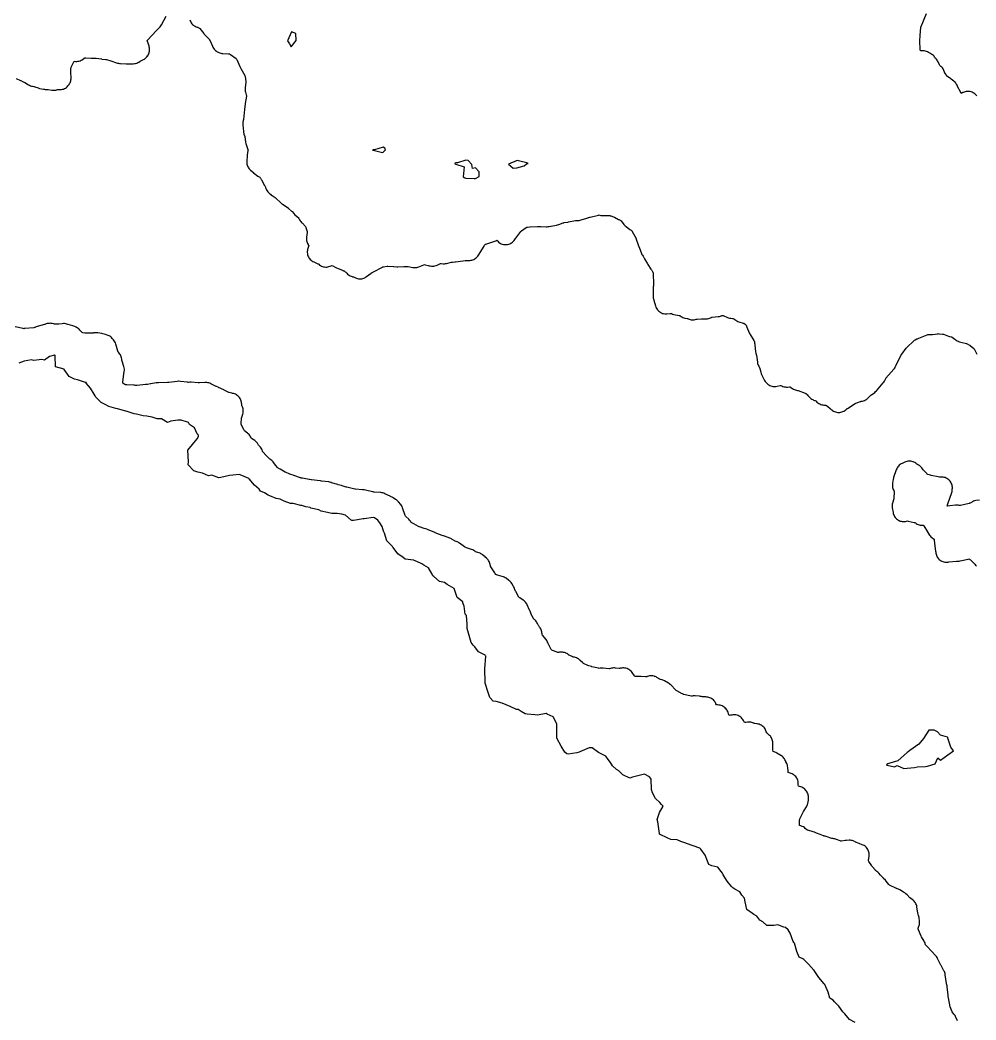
# Model space of a CAD drawing. Header units: millimetres. Extents: x 0 to 600, y 0 to 900.
# Drawn here: x 456.2 to 504.8, y 259.2 to 310 of the extents above; entities that cross this region are included whole.
import ezdxf

# ---------------------------------------------------------------- set-up
doc = ezdxf.new("R2010")
doc.units = ezdxf.units.MM
doc.layers.add('CORTE', color=1, linetype='Continuous')
doc.layers.add('GRABADO', color=5, linetype='Continuous')

msp = doc.modelspace()

# ---------------------------------------------------------------- linework, layer by layer
at = {"layer": 'CORTE'}
for points in [[(470.229, 308.976), (470.218, 309.331), (470.004, 309.404), (469.797, 308.957), (469.893, 308.809), (469.977, 308.653), (470.229, 308.976)], [(474.159, 303.401), (474.554, 303.292), (474.645, 303.277), (474.785, 303.411), (474.739, 303.504), (474.663, 303.54), (474.226, 303.412), (474.159, 303.416), (474.124, 303.403), (474.159, 303.401)], [(479.543, 302.05), (479.543, 302.297), (479.351, 302.496), (479.206, 302.463), (479.165, 302.665), (478.987, 302.862), (478.857, 302.888), (478.44, 302.753), (478.351, 302.747), (478.291, 302.713), (478.315, 302.704), (478.361, 302.676), (478.775, 302.546), (478.737, 302.039), (478.811, 301.981), (478.86, 301.974), (479.281, 301.951), (479.357, 301.948), (479.543, 302.05)], [(481.27, 302.481), (481.453, 302.492), (481.829, 302.602), (481.955, 302.705), (482.033, 302.724), (482.032, 302.725), (481.968, 302.745), (481.611, 302.839), (481.475, 302.862), (481.035, 302.678), (481.27, 302.481)]]:
    msp.add_lwpolyline(points, close=True, dxfattribs=at)
msp.add_lwpolyline([(498.679, 259.044), (498.388, 259.202), (498.139, 259.479), (498.096, 259.533), (498.044, 259.592), (497.837, 259.883), (497.619, 260.094), (497.547, 260.174), (497.381, 260.286), (497.295, 260.593), (497.127, 260.978), (497.109, 260.99), (497.091, 261.016), (496.83, 261.331), (496.585, 261.689), (496.581, 261.703), (496.575, 261.708), (496.304, 262.006), (496.054, 262.247), (496.013, 262.283), (495.828, 262.358), (495.703, 262.646), (495.578, 263.077), (495.555, 263.109), (495.515, 263.161), (495.367, 263.579), (495.263, 263.757), (495.126, 263.873), (495.037, 263.897), (494.737, 264.004), (494.541, 263.973), (494.173, 263.983), (493.969, 264.17), (493.822, 264.253), (493.672, 264.442), (493.518, 264.531), (493.445, 264.591), (493.157, 264.797), (493.08, 265.181), (493.049, 265.362), (492.908, 265.519), (492.801, 265.681), (492.544, 265.825), (492.441, 265.898), (492.387, 265.967), (492.155, 266.233), (491.949, 266.549), (491.918, 266.632), (491.861, 266.715), (491.684, 266.949), (491.376, 267.006), (491.231, 267.078), (491.16, 267.251), (491.049, 267.559), (490.82, 267.86), (490.798, 267.882), (490.77, 267.907), (490.422, 268.028), (490.328, 268.067), (490.013, 268.175), (489.805, 268.245), (489.61, 268.323), (489.291, 268.353), (489.138, 268.412), (488.724, 268.614), (488.712, 268.653), (488.628, 269.239), (488.607, 269.367), (488.716, 269.724), (488.897, 270.042), (488.816, 270.12), (488.729, 270.232), (488.522, 270.435), (488.363, 270.721), (488.308, 270.898), (488.299, 271.419), (488.257, 271.471), (488.213, 271.531), (487.956, 271.668), (487.757, 271.625), (487.344, 271.515), (487.212, 271.474), (486.846, 271.643), (486.649, 271.847), (486.525, 271.91), (486.331, 272.092), (486.23, 272.259), (486.111, 272.422), (485.984, 272.591), (485.62, 272.766), (485.613, 272.768), (485.285, 273.002), (485.14, 273.002), (484.671, 272.813), (484.632, 272.788), (484.516, 272.761), (484.079, 272.686), (483.999, 272.703), (483.903, 272.785), (483.713, 273.091), (483.503, 273.497), (483.491, 273.526), (483.499, 274.204), (483.491, 274.221), (483.301, 274.592), (482.998, 274.723), (482.954, 274.754), (482.516, 274.669), (482.382, 274.681), (481.977, 274.723), (481.884, 274.743), (481.678, 274.854), (481.527, 274.953), (481.449, 274.952), (481.116, 275.116), (480.915, 275.187), (480.718, 275.277), (480.405, 275.362), (480.264, 275.383), (480.087, 275.574), (480.006, 275.828), (479.846, 276.301), (479.854, 276.353), (479.831, 277.002), (479.831, 277.017), (479.888, 277.668), (479.869, 277.687), (479.847, 277.721), (479.512, 277.884), (479.317, 278.144), (479.235, 278.234), (479.144, 278.357), (479.042, 278.718), (478.941, 279.075), (478.941, 279.299), (478.894, 279.743), (478.827, 279.804), (478.779, 280.211), (478.717, 280.381), (478.717, 280.437), (478.432, 280.648), (478.268, 281.117), (477.922, 281.311), (477.776, 281.411), (477.525, 281.468), (477.241, 281.721), (477.184, 281.75), (477.145, 281.83), (476.972, 282.164), (476.721, 282.302), (476.63, 282.369), (476.365, 282.488), (476.238, 282.529), (476.214, 282.542), (475.772, 282.602), (475.671, 282.68), (475.412, 282.867), (475.175, 283.193), (475.144, 283.208), (475.129, 283.24), (474.85, 283.541), (474.728, 283.918), (474.675, 284.017), (474.601, 284.256), (474.492, 284.448), (474.387, 284.588), (474.225, 284.707), (474.15, 284.711), (473.698, 284.653), (473.635, 284.645), (473.148, 284.568), (473.107, 284.56), (473.066, 284.562), (473.04, 284.586), (472.742, 284.839), (472.563, 284.888), (472.32, 284.926), (472.049, 284.929), (471.82, 284.97), (471.504, 285.042), (471.39, 285.113), (470.983, 285.2), (470.949, 285.219), (470.731, 285.263), (470.52, 285.325), (470.475, 285.329), (470.078, 285.427), (469.949, 285.435), (469.629, 285.554), (469.42, 285.649), (469.213, 285.683), (468.894, 285.82), (468.801, 285.847), (468.616, 285.965), (468.419, 286.063), (468.343, 286.152), (468.108, 286.362), (467.85, 286.677), (467.833, 286.697), (467.828, 286.702), (467.468, 286.853), (467.338, 286.913), (467.007, 286.877), (466.841, 286.857), (466.403, 286.758), (466.301, 286.728), (465.945, 286.875), (465.774, 286.845), (465.471, 286.965), (465.237, 287.018), (465.025, 287.1), (464.741, 287.393), (464.757, 287.549), (464.727, 288.139), (465.196, 288.714), (465.257, 288.833), (465.27, 288.903), (465.197, 288.969), (465.066, 289.276), (464.8, 289.453), (464.757, 289.546), (464.711, 289.565), (464.38, 289.663), (464.219, 289.66), (463.852, 289.619), (463.683, 289.553), (463.382, 289.741), (463.157, 289.741), (462.915, 289.813), (462.634, 289.866), (462.455, 289.888), (462.107, 289.965), (462, 289.988), (461.578, 290.121), (461.575, 290.122), (461.56, 290.126), (461.143, 290.241), (461.056, 290.266), (460.706, 290.367), (460.52, 290.467), (460.312, 290.569), (460.05, 290.842), (460.001, 290.899), (459.964, 290.995), (459.778, 291.286), (459.556, 291.555), (459.548, 291.606), (459.514, 291.589), (459.118, 291.715), (458.962, 291.745), (458.679, 291.883), (458.433, 292.242), (458.424, 292.258), (457.989, 292.386), (457.966, 292.95), (457.949, 292.973), (457.945, 292.974), (457.687, 292.907), (457.434, 292.72), (457.3, 292.75), (456.891, 292.706), (456.768, 292.732), (456.393, 292.659), (456.133, 292.557)], dxfattribs=at)
at = {"layer": 'GRABADO'}
for points in [[(455.983, 307.044), (456.217, 306.938), (456.231, 306.931), (456.346, 306.873), (456.364, 306.864), (456.39, 306.852), (456.422, 306.835), (456.622, 306.716), (456.668, 306.691), (456.716, 306.671), (456.765, 306.656), (456.817, 306.645), (456.894, 306.632), (456.913, 306.628), (456.932, 306.622), (457.101, 306.56), (457.142, 306.547), (457.183, 306.537), (457.381, 306.498), (457.426, 306.49), (457.472, 306.487), (457.58, 306.483), (457.623, 306.479), (457.811, 306.449), (457.861, 306.443), (457.91, 306.442), (457.959, 306.445), (458.007, 306.452), (458.056, 306.464), (458.08, 306.472), (458.109, 306.479), (458.181, 306.471), (458.236, 306.471), (458.291, 306.477), (458.345, 306.488), (458.398, 306.504), (458.449, 306.526), (458.497, 306.553), (458.543, 306.584), (458.585, 306.62), (458.623, 306.66), (458.658, 306.705), (458.679, 306.734), (458.707, 306.779), (458.731, 306.825), (458.75, 306.873), (458.764, 306.923), (458.774, 306.974), (458.779, 307.025), (458.779, 307.079), (458.766, 307.348), (458.766, 307.389), (458.778, 307.554), (458.781, 307.581), (458.791, 307.606), (458.913, 307.857), (458.943, 307.914), (459.008, 307.909), (459.068, 307.908), (459.126, 307.914), (459.183, 307.925), (459.239, 307.942), (459.292, 307.965), (459.345, 307.995), (459.456, 308.066), (459.489, 308.085), (459.526, 308.085), (459.812, 308.071), (459.858, 308.071), (460.017, 308.075), (460.036, 308.075), (460.055, 308.073), (460.324, 308.032), (460.351, 308.029), (460.549, 308.008), (460.569, 308.005), (460.588, 308), (460.801, 307.936), (460.805, 307.934), (461.098, 307.842), (461.102, 307.84), (461.144, 307.826), (461.193, 307.813), (461.241, 307.804), (461.292, 307.799), (461.584, 307.785), (461.619, 307.784), (461.706, 307.785), (461.714, 307.785), (461.949, 307.791), (462.009, 307.795), (462.066, 307.806), (462.122, 307.823), (462.176, 307.845), (462.229, 307.874), (462.295, 307.915), (462.324, 307.932), (462.459, 307.999), (462.511, 308.028), (462.559, 308.062), (462.602, 308.1), (462.641, 308.143), (462.676, 308.191), (462.681, 308.197), (462.708, 308.243), (462.73, 308.289), (462.747, 308.338), (462.76, 308.389), (462.764, 308.406), (462.773, 308.465), (462.776, 308.523), (462.773, 308.581), (462.763, 308.638), (462.747, 308.696), (462.674, 308.914), (462.659, 308.968), (462.695, 309.012), (463.11, 309.46), (463.118, 309.468), (463.281, 309.633), (463.317, 309.673), (463.348, 309.715), (463.376, 309.761), (463.614, 310.205)], [(504.862, 306.157), (504.797, 306.222), (504.757, 306.258), (504.715, 306.289), (504.67, 306.317), (504.622, 306.339), (504.573, 306.358), (504.522, 306.371), (504.47, 306.379), (504.418, 306.383), (504.365, 306.381), (504.313, 306.374), (504.262, 306.363), (504.212, 306.346), (504.164, 306.325), (504.154, 306.319), (504.07, 306.278), (504.026, 306.353), (503.883, 306.63), (503.876, 306.646), (503.853, 306.696), (503.828, 306.744), (503.8, 306.788), (503.768, 306.829), (503.733, 306.866), (503.692, 306.902), (503.561, 307.006), (503.521, 307.035), (503.393, 307.12), (503.372, 307.136), (503.355, 307.157), (503.234, 307.328), (503.22, 307.35), (503.209, 307.387), (503.207, 307.393), (503.19, 307.443), (503.168, 307.49), (503.141, 307.535), (503.11, 307.578), (503.075, 307.617), (503.036, 307.654), (503.004, 307.681), (502.982, 307.702), (502.967, 307.728), (502.889, 307.891), (502.865, 307.936), (502.838, 307.977), (502.808, 308.015), (502.773, 308.052), (502.746, 308.077), (502.738, 308.088), (502.714, 308.126), (502.683, 308.166), (502.649, 308.202), (502.611, 308.235), (502.571, 308.265), (502.527, 308.292), (502.463, 308.326), (502.433, 308.345), (502.405, 308.364), (502.354, 308.392), (502.301, 308.414), (502.246, 308.431), (502.189, 308.441), (502.129, 308.446), (502.068, 308.447), (501.989, 308.453), (501.98, 308.531), (501.954, 308.934), (501.954, 308.953), (501.955, 308.971), (501.982, 309.215), (501.985, 309.239), (502.012, 309.635), (502.016, 309.663), (502.025, 309.689), (502.303, 310.337)], [(464.825, 310.013), (464.844, 309.963), (464.868, 309.914), (464.896, 309.868), (464.929, 309.826), (464.966, 309.786), (465.006, 309.75), (465.05, 309.719), (465.096, 309.692), (465.145, 309.67), (465.198, 309.652), (465.212, 309.647), (465.231, 309.641), (465.249, 309.633), (465.28, 309.618), (465.307, 309.602), (465.327, 309.579), (465.534, 309.322), (465.561, 309.291), (465.817, 309.014), (465.833, 308.994), (465.84, 308.984), (465.853, 308.956), (465.974, 308.675), (465.998, 308.625), (466.026, 308.58), (466.058, 308.537), (466.095, 308.498), (466.136, 308.462), (466.173, 308.432), (466.215, 308.401), (466.258, 308.375), (466.304, 308.353), (466.351, 308.335), (466.4, 308.322), (466.45, 308.314), (466.502, 308.31), (466.794, 308.3), (466.82, 308.298), (466.842, 308.29), (466.864, 308.279), (466.886, 308.265), (467.177, 308.05), (467.203, 308.029), (467.218, 307.998), (467.373, 307.644), (467.409, 307.574), (467.423, 307.551), (467.617, 307.193), (467.629, 307.168), (467.635, 307.141), (467.676, 306.892), (467.679, 306.869), (467.677, 306.846), (467.642, 306.556), (467.639, 306.501), (467.64, 306.448), (467.646, 306.396), (467.658, 306.342), (467.696, 306.206), (467.702, 306.177), (467.699, 306.147), (467.641, 305.766), (467.637, 305.738), (467.609, 305.472), (467.609, 305.468), (467.55, 304.958), (467.54, 304.908), (467.532, 304.875), (467.521, 304.825), (467.514, 304.776), (467.513, 304.727), (467.515, 304.677), (467.547, 304.348), (467.553, 304.301), (467.564, 304.256), (467.578, 304.21), (467.608, 304.128), (467.614, 304.107), (467.619, 304.086), (467.661, 303.794), (467.672, 303.739), (467.688, 303.685), (467.777, 303.432), (467.786, 303.402), (467.783, 303.37), (467.749, 303.135), (467.745, 303.102), (467.723, 302.843), (467.721, 302.789), (467.724, 302.736), (467.732, 302.684), (467.745, 302.633), (467.763, 302.583), (467.785, 302.536), (467.813, 302.49), (467.844, 302.448), (467.879, 302.409), (467.919, 302.372), (468.055, 302.258), (468.071, 302.246), (468.282, 302.081), (468.322, 302.053), (468.38, 302.015), (468.407, 301.995), (468.424, 301.966), (468.456, 301.904), (468.469, 301.88), (468.63, 301.6), (468.65, 301.558), (468.698, 301.44), (468.726, 301.382), (468.759, 301.329), (468.799, 301.279), (468.841, 301.232), (468.878, 301.193), (468.923, 301.152), (468.966, 301.115), (469.014, 301.083), (469.17, 300.987), (469.189, 300.973), (469.207, 300.958), (469.46, 300.71), (469.5, 300.674), (469.543, 300.643), (469.825, 300.456), (469.838, 300.446), (469.851, 300.436), (470.004, 300.295), (470.03, 300.269), (470.116, 300.172), (470.174, 300.115), (470.322, 299.988), (470.345, 299.967), (470.359, 299.939), (470.378, 299.897), (470.403, 299.849), (470.432, 299.805), (470.465, 299.764), (470.502, 299.724), (470.53, 299.698), (470.551, 299.676), (470.702, 299.507), (470.72, 299.484), (470.729, 299.457), (470.785, 299.262), (470.792, 299.233), (470.79, 299.203), (470.759, 298.976), (470.754, 298.918), (470.755, 298.862), (470.762, 298.806), (470.774, 298.751), (470.793, 298.697), (470.816, 298.646), (470.846, 298.595), (470.852, 298.586), (470.878, 298.543), (470.864, 298.494), (470.831, 298.401), (470.815, 298.347), (470.804, 298.293), (470.8, 298.239), (470.8, 298.184), (470.806, 298.13), (470.818, 298.077), (470.834, 298.025), (470.856, 297.975), (470.883, 297.927), (470.914, 297.882), (470.949, 297.841), (470.989, 297.803), (471.032, 297.769), (471.078, 297.74), (471.128, 297.715), (471.335, 297.624), (471.358, 297.612), (471.383, 297.591), (471.427, 297.555), (471.474, 297.525), (471.523, 297.499), (471.575, 297.479), (471.628, 297.464), (471.683, 297.455), (471.738, 297.451), (471.793, 297.452), (471.848, 297.46), (471.902, 297.473), (471.957, 297.491), (472.015, 297.515), (472.061, 297.531), (472.104, 297.51), (472.22, 297.446), (472.285, 297.415), (472.596, 297.291), (472.612, 297.284), (472.627, 297.276), (472.64, 297.268), (472.668, 297.252), (472.735, 297.216), (472.764, 297.199), (472.778, 297.18), (472.812, 297.136), (472.85, 297.097), (472.891, 297.062), (472.936, 297.031), (472.983, 297.004), (473.033, 296.982), (473.085, 296.966), (473.098, 296.963), (473.125, 296.956), (473.146, 296.948), (473.25, 296.9), (473.302, 296.879), (473.354, 296.864), (473.407, 296.855), (473.461, 296.85), (473.515, 296.851), (473.568, 296.857), (473.621, 296.868), (473.672, 296.885), (473.722, 296.906), (473.769, 296.932), (473.815, 296.964), (474.056, 297.149), (474.074, 297.161), (474.104, 297.178), (474.112, 297.182), (474.137, 297.198), (474.169, 297.216), (474.624, 297.45), (474.646, 297.46), (474.669, 297.465), (474.859, 297.501), (474.882, 297.505), (474.905, 297.504), (475.191, 297.478), (475.206, 297.476), (475.352, 297.467), (475.407, 297.466), (475.712, 297.474), (475.714, 297.474), (475.896, 297.48), (475.918, 297.479), (475.94, 297.476), (476.165, 297.436), (476.217, 297.429), (476.268, 297.427), (476.319, 297.43), (476.37, 297.437), (476.42, 297.449), (476.47, 297.467), (476.721, 297.568), (476.756, 297.58), (476.793, 297.572), (476.954, 297.528), (477, 297.518), (477.046, 297.511), (477.121, 297.504), (477.181, 297.501), (477.239, 297.505), (477.296, 297.515), (477.352, 297.53), (477.408, 297.552), (477.55, 297.618), (477.581, 297.63), (477.613, 297.63), (477.717, 297.622), (477.773, 297.621), (477.827, 297.625), (477.883, 297.635), (478.132, 297.692), (478.182, 297.7), (478.305, 297.71), (478.337, 297.714), (478.733, 297.768), (478.829, 297.781), (478.862, 297.784), (479.061, 297.792), (479.116, 297.798), (479.168, 297.808), (479.22, 297.823), (479.269, 297.843), (479.316, 297.867), (479.361, 297.897), (479.403, 297.93), (479.441, 297.967), (479.475, 298.008), (479.507, 298.054), (479.79, 298.513), (479.794, 298.519), (479.818, 298.559), (479.835, 298.584), (479.852, 298.605), (479.872, 298.613), (479.885, 298.618), (480.383, 298.793), (480.443, 298.811), (480.488, 298.764), (480.529, 298.725), (480.573, 298.691), (480.619, 298.662), (480.669, 298.637), (480.721, 298.618), (480.774, 298.604), (480.828, 298.596), (480.883, 298.593), (480.938, 298.595), (480.993, 298.603), (481.046, 298.617), (481.098, 298.636), (481.148, 298.659), (481.195, 298.688), (481.238, 298.721), (481.279, 298.759), (481.316, 298.802), (481.4, 298.907), (481.413, 298.924), (481.659, 299.259), (481.677, 299.281), (481.699, 299.298), (481.935, 299.46), (481.963, 299.478), (481.995, 299.482), (482.121, 299.495), (482.138, 299.497), (482.503, 299.515), (482.515, 299.516), (482.664, 299.518), (482.688, 299.518), (482.958, 299.503), (483.006, 299.503), (483.052, 299.506), (483.099, 299.513), (483.19, 299.532), (483.201, 299.534), (483.482, 299.581), (483.537, 299.593), (483.59, 299.611), (483.824, 299.7), (483.846, 299.707), (483.869, 299.712), (484.046, 299.737), (484.087, 299.744), (484.445, 299.822), (484.47, 299.826), (484.481, 299.825), (484.534, 299.82), (484.583, 299.82), (484.633, 299.824), (484.682, 299.833), (484.731, 299.846), (485.013, 299.936), (485.072, 299.959), (485.101, 299.972), (485.117, 299.977), (485.169, 299.992), (485.185, 299.996), (485.619, 300.098), (485.653, 300.104), (485.684, 300.095), (485.738, 300.081), (485.792, 300.073), (485.849, 300.07), (486.16, 300.07), (486.184, 300.069), (486.208, 300.061), (486.24, 300.05), (486.384, 299.998), (486.424, 299.981), (486.639, 299.871), (486.641, 299.87), (486.715, 299.833), (486.742, 299.818), (486.762, 299.795), (486.906, 299.615), (486.939, 299.577), (486.974, 299.543), (487.014, 299.511), (487.209, 299.369), (487.268, 299.331), (487.294, 299.317), (487.313, 299.289), (487.323, 299.273), (487.332, 299.257), (487.523, 298.907), (487.532, 298.889), (487.539, 298.869), (487.631, 298.577), (487.644, 298.539), (487.695, 298.41), (487.696, 298.406), (487.779, 298.185), (487.8, 298.138), (487.823, 298.094), (487.852, 298.051), (487.88, 298.013), (487.902, 297.979), (487.961, 297.875), (488.11, 297.611), (488.125, 297.586), (488.278, 297.345), (488.306, 297.305), (488.336, 297.269), (488.344, 297.261), (488.369, 297.232), (488.378, 297.199), (488.384, 297.17), (488.387, 297.153), (488.389, 297.136), (488.417, 296.572), (488.418, 296.55), (488.414, 296.528), (488.409, 296.504), (488.398, 296.441), (488.395, 296.377), (488.4, 295.93), (488.402, 295.878), (488.41, 295.828), (488.422, 295.777), (488.424, 295.773), (488.509, 295.475), (488.527, 295.421), (488.549, 295.372), (488.577, 295.324), (488.609, 295.28), (488.645, 295.239), (488.685, 295.202), (488.729, 295.17), (488.775, 295.141), (488.825, 295.118), (488.876, 295.099), (488.929, 295.086), (488.983, 295.078), (489.037, 295.075), (489.094, 295.078), (489.259, 295.095), (489.293, 295.097), (489.321, 295.084), (489.384, 295.061), (489.449, 295.044), (489.725, 294.992), (489.757, 294.985), (489.772, 294.972), (489.816, 294.94), (489.86, 294.913), (489.907, 294.891), (489.956, 294.873), (490.009, 294.859), (490.13, 294.834), (490.151, 294.828), (490.179, 294.816), (490.227, 294.797), (490.276, 294.782), (490.325, 294.773), (490.376, 294.768), (490.426, 294.767), (490.476, 294.771), (490.526, 294.78), (490.576, 294.794), (490.592, 294.799), (490.615, 294.805), (490.64, 294.808), (490.859, 294.826), (490.877, 294.827), (490.895, 294.826), (491.006, 294.816), (491.059, 294.814), (491.111, 294.817), (491.162, 294.824), (491.212, 294.836), (491.262, 294.854), (491.36, 294.893), (491.381, 294.9), (491.404, 294.904), (491.702, 294.936), (491.762, 294.946), (491.82, 294.962), (491.885, 294.984), (491.925, 294.995), (491.964, 294.981), (492.179, 294.891), (492.232, 294.872), (492.285, 294.858), (492.34, 294.85), (492.439, 294.84), (492.471, 294.836), (492.499, 294.819), (492.604, 294.746), (492.654, 294.716), (492.705, 294.692), (492.759, 294.672), (492.975, 294.607), (493.001, 294.598), (493.024, 294.583), (493.083, 294.541), (493.108, 294.521), (493.123, 294.491), (493.164, 294.397), (493.166, 294.392), (493.282, 294.111), (493.305, 294.063), (493.332, 294.018), (493.525, 293.723), (493.542, 293.693), (493.545, 293.65), (493.545, 293.648), (493.55, 293.6), (493.559, 293.551), (493.56, 293.546), (493.567, 293.504), (493.607, 293.135), (493.617, 293.075), (493.633, 293.017), (493.64, 292.995), (493.645, 292.97), (493.696, 292.608), (493.706, 292.556), (493.72, 292.506), (493.739, 292.458), (493.764, 292.41), (493.809, 292.33), (493.82, 292.309), (493.826, 292.286), (493.87, 292.103), (493.888, 292.043), (493.913, 291.984), (494.043, 291.719), (494.066, 291.676), (494.093, 291.636), (494.122, 291.599), (494.156, 291.563), (494.191, 291.53), (494.233, 291.493), (494.277, 291.462), (494.324, 291.435), (494.374, 291.413), (494.426, 291.396), (494.479, 291.384), (494.533, 291.377), (494.587, 291.376), (494.641, 291.38), (494.697, 291.39), (494.855, 291.426), (494.895, 291.433), (494.932, 291.416), (494.94, 291.412), (494.995, 291.387), (495.051, 291.368), (495.109, 291.356), (495.168, 291.349), (495.229, 291.35), (495.334, 291.356), (495.373, 291.356), (495.406, 291.335), (495.487, 291.277), (495.533, 291.248), (495.58, 291.224), (495.629, 291.205), (495.679, 291.19), (495.733, 291.18), (495.758, 291.176), (495.78, 291.169), (496.124, 291.033), (496.144, 291.025), (496.161, 291.017), (496.188, 291.003), (496.209, 290.98), (496.223, 290.964), (496.259, 290.925), (496.383, 290.804), (496.424, 290.768), (496.466, 290.737), (496.51, 290.711), (496.557, 290.688), (496.608, 290.67), (496.637, 290.661), (496.671, 290.649), (496.69, 290.627), (496.73, 290.585), (496.773, 290.549), (496.819, 290.518), (496.868, 290.491), (496.919, 290.47), (496.973, 290.454), (497.027, 290.443), (497.085, 290.438), (497.139, 290.436), (497.177, 290.432), (497.208, 290.411), (497.273, 290.36), (497.392, 290.268), (497.425, 290.239), (497.441, 290.223), (497.483, 290.185), (497.527, 290.152), (497.574, 290.124), (497.623, 290.101), (497.675, 290.083), (497.728, 290.07), (497.782, 290.063), (497.837, 290.061), (497.892, 290.064), (497.946, 290.073), (497.999, 290.087), (498.05, 290.106), (498.099, 290.131), (498.145, 290.16), (498.19, 290.195), (498.251, 290.248), (498.264, 290.258), (498.277, 290.267), (498.667, 290.511), (498.686, 290.522), (498.706, 290.53), (498.95, 290.62), (498.966, 290.625), (498.982, 290.629), (499.045, 290.641), (499.097, 290.654), (499.147, 290.672), (499.194, 290.694), (499.24, 290.72), (499.282, 290.751), (499.323, 290.787), (499.476, 290.935), (499.509, 290.963), (499.666, 291.081), (499.711, 291.119), (499.752, 291.161), (500.099, 291.559), (500.136, 291.607), (500.167, 291.656), (500.193, 291.711), (500.212, 291.756), (500.224, 291.78), (500.24, 291.801), (500.635, 292.254), (500.672, 292.301), (500.703, 292.351), (500.73, 292.406), (500.737, 292.424), (500.747, 292.445), (501.024, 292.999), (501.033, 293.015), (501.044, 293.031), (501.266, 293.326), (501.277, 293.34), (501.29, 293.353), (501.675, 293.714), (501.695, 293.731), (501.717, 293.744), (501.808, 293.796), (501.825, 293.804), (501.843, 293.811), (501.882, 293.825), (501.91, 293.835), (502.339, 294.009), (502.363, 294.017), (502.387, 294.019), (502.557, 294.025), (502.61, 294.03), (502.876, 294.064), (502.9, 294.066), (502.924, 294.064), (503.117, 294.045), (503.141, 294.041), (503.165, 294.034), (503.416, 293.946), (503.475, 293.929), (503.55, 293.911), (503.58, 293.902), (503.606, 293.884), (503.738, 293.778), (503.776, 293.751), (503.814, 293.727), (503.855, 293.707), (503.92, 293.677), (503.926, 293.674), (503.981, 293.65), (504.039, 293.632), (504.333, 293.557), (504.352, 293.552), (504.371, 293.544), (504.491, 293.488), (504.51, 293.478), (504.526, 293.465), (504.71, 293.313), (504.731, 293.293), (504.746, 293.267), (504.869, 293.022)], [(503.872, 259.128), (503.774, 259.349), (503.752, 259.393), (503.728, 259.433), (503.699, 259.472), (503.612, 259.581), (503.598, 259.601), (503.587, 259.623), (503.515, 259.806), (503.508, 259.824), (503.504, 259.843), (503.412, 260.306), (503.409, 260.325), (503.408, 260.343), (503.407, 260.373), (503.403, 260.433), (503.35, 260.857), (503.349, 260.862), (503.344, 260.912), (503.336, 260.964), (503.325, 261.004), (503.32, 261.03), (503.256, 261.473), (503.245, 261.529), (503.229, 261.581), (503.208, 261.633), (503.19, 261.671), (503.173, 261.704), (503.039, 261.945), (503.031, 261.961), (502.864, 262.3), (502.837, 262.348), (502.807, 262.393), (502.771, 262.435), (502.553, 262.668), (502.552, 262.67), (502.328, 262.908), (502.317, 262.92), (502.271, 262.974), (502.252, 262.999), (502.241, 263.04), (502.225, 263.09), (502.206, 263.137), (502.181, 263.184), (502.054, 263.398), (502.036, 263.433), (501.887, 263.763), (501.871, 263.802), (501.884, 263.843), (501.917, 263.935), (501.932, 263.984), (501.942, 264.032), (501.948, 264.081), (501.949, 264.13), (501.946, 264.181), (501.926, 264.376), (501.917, 264.434), (501.902, 264.489), (501.881, 264.545), (501.864, 264.583), (501.858, 264.609), (501.813, 264.918), (501.802, 264.974), (501.787, 265.026), (501.766, 265.076), (501.74, 265.124), (501.71, 265.169), (501.675, 265.211), (501.636, 265.249), (501.592, 265.285), (501.479, 265.368), (501.465, 265.379), (501.453, 265.39), (501.309, 265.536), (501.253, 265.586), (501.195, 265.632), (501.128, 265.678), (500.941, 265.786), (500.882, 265.816), (500.819, 265.839), (500.818, 265.839), (500.802, 265.845), (500.786, 265.852), (500.778, 265.856), (500.777, 265.856), (500.424, 266.027), (500.398, 266.041), (500.379, 266.064), (500.246, 266.234), (500.212, 266.273), (500.121, 266.37), (500.11, 266.382), (499.969, 266.525), (499.955, 266.541), (499.876, 266.63), (499.828, 266.679), (499.773, 266.722), (499.732, 266.751), (499.714, 266.765), (499.698, 266.782), (499.535, 266.982), (499.515, 267.01), (499.373, 267.225), (499.351, 267.261), (499.355, 267.303), (499.382, 267.489), (499.388, 267.543), (499.388, 267.596), (499.383, 267.649), (499.372, 267.701), (499.357, 267.752), (499.337, 267.801), (499.313, 267.847), (499.284, 267.892), (499.251, 267.933), (499.214, 267.971), (499.173, 268.005), (499.13, 268.035), (499.083, 268.061), (499.033, 268.083), (498.878, 268.142), (498.867, 268.146), (498.695, 268.218), (498.683, 268.223), (498.612, 268.256), (498.563, 268.276), (498.514, 268.291), (498.464, 268.301), (498.414, 268.306), (498.361, 268.307), (498.237, 268.303), (498.169, 268.297), (497.975, 268.268), (497.941, 268.265), (497.909, 268.276), (497.72, 268.35), (497.675, 268.366), (497.631, 268.377), (497.584, 268.385), (497.528, 268.392), (497.507, 268.396), (497.486, 268.402), (497.198, 268.5), (497.141, 268.516), (497.092, 268.525), (497.08, 268.528), (497.06, 268.534), (496.893, 268.597), (496.707, 268.668), (496.705, 268.664), (496.597, 268.717), (496.537, 268.738), (496.268, 268.817), (496.239, 268.828), (496.215, 268.846), (496.136, 268.915), (496.087, 268.953), (496.035, 268.985), (495.978, 269.011), (495.904, 269.041), (495.847, 269.067), (495.845, 269.13), (495.848, 269.351), (495.85, 269.38), (495.862, 269.407), (496.033, 269.743), (496.046, 269.765), (496.19, 270.004), (496.219, 270.059), (496.242, 270.116), (496.258, 270.176), (496.294, 270.343), (496.302, 270.392), (496.306, 270.439), (496.305, 270.486), (496.301, 270.535), (496.299, 270.552), (496.288, 270.607), (496.274, 270.658), (496.254, 270.708), (496.229, 270.756), (496.2, 270.801), (496.179, 270.827), (496.168, 270.841), (496.132, 270.883), (496.092, 270.92), (496.048, 270.953), (496.002, 270.982), (495.952, 271.006), (495.901, 271.025), (495.846, 271.039), (495.783, 271.052), (495.78, 271.127), (495.78, 271.191), (495.777, 271.249), (495.768, 271.304), (495.754, 271.358), (495.735, 271.41), (495.71, 271.46), (495.681, 271.507), (495.647, 271.551), (495.609, 271.591), (495.566, 271.627), (495.521, 271.659), (495.472, 271.686), (495.421, 271.708), (495.368, 271.724), (495.322, 271.734), (495.264, 271.748), (495.256, 271.816), (495.243, 272.017), (495.237, 272.069), (495.226, 272.119), (495.211, 272.167), (495.191, 272.216), (495.152, 272.3), (495.14, 272.324), (495.099, 272.402), (495.072, 272.448), (495.043, 272.489), (495.009, 272.528), (494.972, 272.563), (494.932, 272.595), (494.888, 272.624), (494.691, 272.739), (494.643, 272.764), (494.593, 272.784), (494.554, 272.798), (494.495, 272.822), (494.49, 272.885), (494.48, 273.267), (494.477, 273.32), (494.468, 273.371), (494.455, 273.421), (494.437, 273.469), (494.414, 273.516), (494.387, 273.56), (494.357, 273.601), (494.322, 273.64), (494.283, 273.676), (494.193, 273.751), (494.166, 273.776), (494.155, 273.811), (494.151, 273.826), (494.134, 273.879), (494.112, 273.928), (494.086, 273.975), (494.055, 274.019), (494.02, 274.06), (493.981, 274.097), (493.939, 274.13), (493.894, 274.16), (493.846, 274.184), (493.796, 274.204), (493.744, 274.218), (493.689, 274.228), (493.566, 274.244), (493.54, 274.249), (493.511, 274.262), (493.462, 274.284), (493.411, 274.3), (493.36, 274.311), (493.308, 274.318), (493.255, 274.319), (493.201, 274.315), (493.105, 274.303), (493.037, 274.298), (492.99, 274.398), (492.962, 274.445), (492.93, 274.489), (492.893, 274.529), (492.853, 274.565), (492.809, 274.598), (492.762, 274.626), (492.712, 274.649), (492.661, 274.666), (492.608, 274.679), (492.554, 274.687), (492.499, 274.689), (492.445, 274.685), (492.389, 274.676), (492.336, 274.665), (492.254, 274.651), (492.231, 274.732), (492.228, 274.745), (492.213, 274.799), (492.193, 274.85), (492.168, 274.899), (492.139, 274.945), (492.104, 274.989), (492.096, 274.998), (492.054, 275.041), (492.01, 275.077), (491.962, 275.109), (491.912, 275.136), (491.858, 275.157), (491.803, 275.173), (491.744, 275.183), (491.667, 275.192), (491.612, 275.201), (491.587, 275.254), (491.579, 275.274), (491.555, 275.32), (491.527, 275.364), (491.495, 275.405), (491.459, 275.443), (491.419, 275.477), (491.377, 275.507), (491.332, 275.533), (491.284, 275.555), (491.235, 275.572), (491.184, 275.584), (491.133, 275.591), (491.079, 275.594), (490.933, 275.594), (490.908, 275.595), (490.886, 275.601), (490.859, 275.61), (490.809, 275.621), (490.757, 275.628), (490.539, 275.647), (490.486, 275.649), (490.434, 275.646), (490.38, 275.638), (490.355, 275.633), (490.327, 275.637), (489.962, 275.713), (489.938, 275.719), (489.916, 275.73), (489.8, 275.793), (489.789, 275.799), (489.571, 275.928), (489.552, 275.94), (489.536, 275.955), (489.303, 276.194), (489.265, 276.23), (489.225, 276.261), (489.181, 276.289), (488.972, 276.409), (488.931, 276.431), (488.889, 276.448), (488.845, 276.463), (488.776, 276.482), (488.756, 276.489), (488.738, 276.498), (488.583, 276.588), (488.542, 276.61), (488.5, 276.627), (488.456, 276.642), (488.438, 276.647), (488.381, 276.661), (488.324, 276.667), (488.266, 276.668), (488.209, 276.663), (488.153, 276.652), (488.096, 276.635), (488.067, 276.624), (488.039, 276.616), (488.009, 276.616), (487.765, 276.633), (487.712, 276.634), (487.531, 276.63), (487.48, 276.632), (487.448, 276.671), (487.324, 276.842), (487.289, 276.886), (487.25, 276.925), (487.209, 276.959), (487.163, 276.99), (487.116, 277.016), (487.065, 277.037), (487.013, 277.052), (486.96, 277.063), (486.906, 277.068), (486.851, 277.068), (486.797, 277.063), (486.742, 277.052), (486.701, 277.041), (486.671, 277.043), (486.476, 277.067), (486.424, 277.071), (486.373, 277.07), (486.323, 277.064), (486.273, 277.054), (486.223, 277.038), (486.182, 277.024), (486.15, 277.026), (485.844, 277.058), (485.786, 277.061), (485.731, 277.058), (485.692, 277.053), (485.647, 277.046), (485.617, 277.052), (485.271, 277.133), (485.253, 277.138), (485.123, 277.176), (485.078, 277.193), (484.858, 277.293), (484.834, 277.304), (484.815, 277.322), (484.682, 277.457), (484.639, 277.496), (484.595, 277.528), (484.548, 277.557), (484.498, 277.58), (484.446, 277.598), (484.39, 277.612), (484.344, 277.62), (484.324, 277.625), (484.304, 277.633), (484.13, 277.714), (484.108, 277.725), (484.087, 277.742), (484.046, 277.772), (484.005, 277.797), (483.959, 277.819), (483.933, 277.831), (483.885, 277.849), (483.837, 277.862), (483.788, 277.871), (483.738, 277.876), (483.688, 277.876), (483.638, 277.871), (483.59, 277.862), (483.553, 277.855), (483.52, 277.865), (483.272, 277.953), (483.233, 277.97), (483.212, 278.007), (483.042, 278.348), (483.036, 278.361), (483.011, 278.421), (482.982, 278.473), (482.946, 278.524), (482.771, 278.745), (482.751, 278.773), (482.745, 278.807), (482.74, 278.858), (482.732, 278.912), (482.719, 278.963), (482.701, 279.013), (482.678, 279.061), (482.651, 279.106), (482.619, 279.149), (482.6, 279.171), (482.571, 279.203), (482.558, 279.227), (482.508, 279.332), (482.483, 279.378), (482.456, 279.42), (482.424, 279.46), (482.389, 279.496), (482.349, 279.53), (482.342, 279.535), (482.322, 279.553), (482.307, 279.576), (482.215, 279.732), (482.207, 279.748), (482.2, 279.763), (482.114, 279.988), (482.102, 280.015), (481.987, 280.274), (481.963, 280.322), (481.935, 280.366), (481.904, 280.407), (481.869, 280.445), (481.83, 280.479), (481.787, 280.51), (481.605, 280.631), (481.581, 280.649), (481.565, 280.674), (481.406, 280.95), (481.395, 280.971), (481.354, 281.055), (481.345, 281.075), (481.339, 281.095), (481.334, 281.115), (481.318, 281.161), (481.298, 281.206), (481.273, 281.25), (481.2, 281.368), (481.17, 281.412), (481.137, 281.452), (481.1, 281.488), (481.059, 281.522), (480.913, 281.63), (480.868, 281.66), (480.821, 281.685), (480.773, 281.706), (480.721, 281.722), (480.468, 281.787), (480.434, 281.798), (480.419, 281.804), (480.378, 281.822), (480.366, 281.846), (480.335, 281.901), (480.14, 282.207), (480.128, 282.23), (480.12, 282.255), (480.088, 282.378), (480.071, 282.432), (480.05, 282.481), (480.024, 282.529), (479.993, 282.574), (479.958, 282.615), (479.918, 282.655), (479.857, 282.709), (479.841, 282.722), (479.72, 282.822), (479.677, 282.854), (479.633, 282.88), (479.587, 282.903), (479.537, 282.922), (479.363, 282.978), (479.34, 282.987), (479.319, 283.001), (479.317, 283.003), (479.266, 283.039), (479.214, 283.067), (479.157, 283.091), (478.901, 283.18), (478.891, 283.184), (478.857, 283.198), (478.827, 283.211), (478.792, 283.233), (478.551, 283.41), (478.511, 283.436), (478.47, 283.459), (478.426, 283.479), (478.315, 283.522), (478.295, 283.532), (478.276, 283.543), (478.178, 283.608), (478.138, 283.632), (478.098, 283.652), (478.055, 283.669), (477.782, 283.766), (477.721, 283.788), (477.712, 283.791), (477.472, 283.872), (477.442, 283.884), (477.309, 283.943), (477.3, 283.948), (477.255, 283.966), (476.944, 284.1), (476.882, 284.123), (476.74, 284.166), (476.739, 284.166), (476.507, 284.236), (476.484, 284.245), (476.462, 284.256), (476.214, 284.398), (476.19, 284.412), (476.124, 284.446), (476.095, 284.463), (476.075, 284.49), (476.044, 284.538), (476.005, 284.591), (475.96, 284.639), (475.819, 284.773), (475.799, 284.795), (475.787, 284.823), (475.647, 285.212), (475.622, 285.271), (475.592, 285.325), (475.554, 285.377), (475.44, 285.516), (475.407, 285.553), (475.373, 285.585), (475.336, 285.615), (475.295, 285.642), (475.167, 285.718), (475.144, 285.731), (475.039, 285.787), (475.019, 285.797), (474.748, 285.93), (474.699, 285.951), (474.65, 285.967), (474.6, 285.978), (474.548, 285.985), (474.199, 286.012), (474.177, 286.015), (474.155, 286.02), (474.145, 286.023), (474.111, 286.032), (473.767, 286.112), (473.7, 286.123), (473.63, 286.131), (473.605, 286.133), (473.259, 286.157), (473.242, 286.159), (473.224, 286.162), (473.09, 286.194), (473.079, 286.197), (472.804, 286.258), (472.77, 286.267), (472.579, 286.329), (472.537, 286.342), (472.369, 286.383), (472.345, 286.39), (472.036, 286.489), (472.03, 286.491), (471.989, 286.504), (471.94, 286.517), (471.89, 286.525), (471.528, 286.569), (471.518, 286.57), (471.473, 286.577), (471.462, 286.579), (471.01, 286.638), (470.998, 286.639), (470.989, 286.64), (470.913, 286.65), (470.89, 286.653), (470.548, 286.719), (470.511, 286.725), (470.492, 286.727), (470.47, 286.731), (470.449, 286.738), (470.115, 286.856), (470.081, 286.867), (469.963, 286.9), (469.916, 286.917), (469.697, 287.016), (469.668, 287.03), (469.415, 287.173), (469.39, 287.188), (469.322, 287.235), (469.305, 287.247), (469.29, 287.262), (469.204, 287.36), (469.182, 287.387), (469.097, 287.505), (469.065, 287.547), (469.03, 287.583), (468.991, 287.617), (468.948, 287.647), (468.888, 287.687), (468.871, 287.699), (468.856, 287.714), (468.715, 287.867), (468.544, 288.054), (468.526, 288.076), (468.515, 288.103), (468.502, 288.139), (468.48, 288.194), (468.453, 288.244), (468.421, 288.291), (468.383, 288.336), (468.355, 288.366), (468.324, 288.404), (468.262, 288.493), (468.232, 288.532), (468.199, 288.567), (468.164, 288.599), (468.125, 288.629), (467.967, 288.74), (467.938, 288.762), (467.922, 288.799), (467.897, 288.849), (467.869, 288.894), (467.836, 288.937), (467.799, 288.976), (467.758, 289.013), (467.608, 289.132), (467.584, 289.152), (467.57, 289.18), (467.444, 289.46), (467.432, 289.491), (467.433, 289.525), (467.453, 289.734), (467.456, 289.754), (467.461, 289.774), (467.522, 289.981), (467.534, 290.033), (467.542, 290.084), (467.544, 290.135), (467.542, 290.187), (467.535, 290.238), (467.523, 290.289), (467.507, 290.338), (467.485, 290.386), (467.477, 290.402), (467.464, 290.43), (467.463, 290.461), (467.463, 290.477), (467.461, 290.531), (467.454, 290.583), (467.443, 290.634), (467.426, 290.683), (467.405, 290.731), (467.379, 290.776), (467.35, 290.819), (467.316, 290.859), (467.278, 290.895), (467.238, 290.928), (467.194, 290.956), (467.148, 290.981), (467.1, 291.001), (467.05, 291.016), (466.997, 291.027), (466.99, 291.028), (466.953, 291.036), (466.822, 291.071), (466.801, 291.078), (466.78, 291.087), (466.566, 291.198), (466.546, 291.207), (466.279, 291.333), (466.269, 291.337), (466.175, 291.379), (466.164, 291.384), (465.897, 291.514), (465.892, 291.517), (465.842, 291.541), (465.792, 291.56), (465.74, 291.573), (465.687, 291.582), (465.634, 291.585), (465.579, 291.583), (465.315, 291.56), (465.279, 291.559), (465.269, 291.559), (465.242, 291.56), (464.886, 291.594), (464.818, 291.596), (464.75, 291.59), (464.739, 291.589), (464.712, 291.591), (464.344, 291.637), (464.27, 291.642), (464.252, 291.642), (464.184, 291.638), (463.764, 291.589), (463.745, 291.588), (463.699, 291.585), (463.69, 291.585), (463.225, 291.569), (463.217, 291.569), (463.167, 291.567), (463.118, 291.561), (462.841, 291.514), (462.831, 291.512), (462.673, 291.483), (462.651, 291.48), (462.625, 291.479), (462.572, 291.475), (462.144, 291.424), (462.118, 291.422), (462.106, 291.424), (462.056, 291.437), (462.009, 291.444), (461.96, 291.448), (461.613, 291.457), (461.589, 291.46), (461.565, 291.464), (461.559, 291.466), (461.537, 291.473), (461.517, 291.484), (461.462, 291.516), (461.411, 291.55), (461.416, 291.611), (461.492, 292.146), (461.497, 292.208), (461.495, 292.268), (461.487, 292.327), (461.472, 292.388), (461.368, 292.724), (461.363, 292.744), (461.36, 292.764), (461.359, 292.777), (461.35, 292.832), (461.336, 292.885), (461.317, 292.935), (461.293, 292.984), (461.265, 293.03), (461.231, 293.075), (461.187, 293.126), (461.168, 293.151), (461.158, 293.18), (461.058, 293.538), (461.038, 293.597), (461.012, 293.652), (460.981, 293.703), (460.943, 293.752), (460.878, 293.828), (460.841, 293.866), (460.801, 293.901), (460.759, 293.931), (460.714, 293.957), (460.667, 293.979), (460.616, 293.996), (460.542, 294.018), (460.526, 294.023), (460.391, 294.059), (460.343, 294.07), (460.144, 294.105), (460.088, 294.112), (460.033, 294.114), (459.979, 294.11), (459.923, 294.1), (459.914, 294.098), (459.891, 294.095), (459.868, 294.093), (459.521, 294.093), (459.502, 294.094), (459.483, 294.097), (459.378, 294.116), (459.34, 294.125), (459.313, 294.153), (459.233, 294.246), (459.195, 294.286), (459.155, 294.32), (459.11, 294.352), (459.034, 294.401), (458.982, 294.43), (458.93, 294.453), (458.873, 294.471), (458.633, 294.534), (458.617, 294.538), (458.571, 294.552), (458.513, 294.567), (458.455, 294.575), (458.397, 294.577), (458.337, 294.573), (458.155, 294.55), (458.138, 294.549), (458.121, 294.549), (457.949, 294.555), (457.931, 294.556), (457.913, 294.559), (457.82, 294.579), (457.769, 294.588), (457.718, 294.591), (457.668, 294.59), (457.618, 294.584), (457.569, 294.574), (457.519, 294.559), (457.453, 294.535), (457.426, 294.527), (457.056, 294.428), (457.012, 294.414), (456.969, 294.397), (456.939, 294.383), (456.914, 294.373), (456.886, 294.369), (456.43, 294.327), (456.403, 294.324), (456.371, 294.319), (456.341, 294.324), (455.94, 294.416)], [(504.992, 285.607), (504.807, 285.575), (504.747, 285.562), (504.691, 285.543), (504.636, 285.517), (504.515, 285.452), (504.496, 285.443), (504.476, 285.437), (504.025, 285.329), (503.992, 285.323), (503.959, 285.331), (503.911, 285.34), (503.864, 285.345), (503.817, 285.345), (503.768, 285.342), (503.48, 285.309), (503.359, 285.301), (503.391, 285.418), (503.583, 285.995), (503.598, 286.048), (503.607, 286.102), (503.614, 286.156), (503.619, 286.211), (503.617, 286.265), (503.611, 286.318), (503.6, 286.371), (503.583, 286.422), (503.561, 286.471), (503.535, 286.518), (503.505, 286.562), (503.47, 286.603), (503.431, 286.64), (503.389, 286.673), (503.343, 286.703), (503.296, 286.727), (503.246, 286.747), (503.194, 286.761), (503.141, 286.771), (503.087, 286.775), (503.034, 286.774), (503.019, 286.772), (502.988, 286.77), (502.963, 286.774), (502.889, 286.788), (502.538, 286.86), (502.5, 286.871), (502.368, 286.913), (502.337, 286.925), (502.314, 286.949), (502.154, 287.123), (502.132, 287.148), (502.06, 287.243), (502.024, 287.286), (501.985, 287.324), (501.942, 287.358), (501.896, 287.388), (501.846, 287.414), (501.815, 287.428), (501.797, 287.444), (501.754, 287.478), (501.71, 287.508), (501.663, 287.532), (501.614, 287.553), (501.563, 287.568), (501.51, 287.578), (501.458, 287.583), (501.404, 287.583), (501.351, 287.578), (501.299, 287.568), (501.248, 287.553), (501.197, 287.532), (501.055, 287.466), (501.005, 287.439), (500.959, 287.409), (500.917, 287.374), (500.878, 287.335), (500.843, 287.293), (500.813, 287.247), (500.787, 287.198), (500.766, 287.146), (500.629, 286.749), (500.616, 286.706), (500.606, 286.662), (500.572, 286.468), (500.565, 286.413), (500.563, 286.359), (500.567, 286.305), (500.576, 286.252), (500.591, 286.2), (500.61, 286.149), (500.635, 286.099), (500.646, 286.079), (500.662, 286.048), (500.662, 286.013), (500.642, 285.716), (500.639, 285.694), (500.635, 285.673), (500.572, 285.451), (500.559, 285.391), (500.553, 285.331), (500.553, 285.272), (500.559, 285.211), (500.599, 284.972), (500.61, 284.918), (500.627, 284.867), (500.648, 284.817), (500.674, 284.77), (500.705, 284.726), (500.739, 284.685), (500.778, 284.647), (500.82, 284.614), (500.865, 284.585), (500.913, 284.56), (500.963, 284.54), (501.015, 284.526), (501.068, 284.516), (501.122, 284.511), (501.175, 284.512), (501.229, 284.518), (501.283, 284.53), (501.329, 284.542), (501.362, 284.537), (501.673, 284.472), (501.703, 284.464), (501.733, 284.442), (501.779, 284.41), (501.827, 284.385), (501.878, 284.364), (501.93, 284.348), (501.983, 284.337), (502.037, 284.332), (502.084, 284.332), (502.129, 284.33), (502.16, 284.287), (502.349, 283.992), (502.355, 283.981), (502.37, 283.957), (502.374, 283.959), (502.415, 283.875), (502.446, 283.825), (502.483, 283.779), (502.525, 283.737), (502.572, 283.699), (502.651, 283.641), (502.687, 283.612), (502.695, 283.567), (502.731, 283.264), (502.732, 283.26), (502.765, 283), (502.768, 282.958), (502.775, 282.904), (502.786, 282.852), (502.803, 282.801), (502.824, 282.753), (502.85, 282.706), (502.88, 282.662), (502.914, 282.622), (502.953, 282.585), (502.994, 282.552), (503.039, 282.523), (503.086, 282.498), (503.135, 282.478), (503.186, 282.463), (503.238, 282.453), (503.291, 282.448), (503.344, 282.449), (503.399, 282.454), (503.431, 282.459), (503.828, 282.498), (503.845, 282.499), (503.861, 282.499), (503.862, 282.499), (503.914, 282.498), (503.965, 282.503), (504.017, 282.512), (504.423, 282.604), (504.455, 282.61), (504.484, 282.602), (504.51, 282.592), (504.533, 282.57), (504.755, 282.339), (504.8, 282.296), (504.85, 282.259)]]:
    msp.add_lwpolyline(points, dxfattribs=at)
msp.add_lwpolyline([(502.358, 272.081), (502.741, 272.201), (502.875, 272.5), (503.011, 272.377), (503.38, 272.651), (503.672, 272.853), (503.537, 273.041), (503.39, 273.508), (503.382, 273.536), (503.376, 273.547), (503.007, 273.657), (502.855, 273.815), (502.696, 273.901), (502.419, 273.901), (502.144, 273.485), (501.907, 273.192), (501.448, 272.868), (501.375, 272.806), (501.312, 272.773), (500.848, 272.347), (500.428, 272.228), (500.327, 272.2), (500.27, 272.14), (500.276, 272.134), (500.307, 272.123), (500.673, 272.049), (500.81, 272.111), (501.148, 271.957), (501.325, 271.98), (501.691, 272.009), (501.847, 272.039), (502.245, 272.052), (502.358, 272.081)], close=True, dxfattribs=at)

doc.saveas('drawing.dxf')
